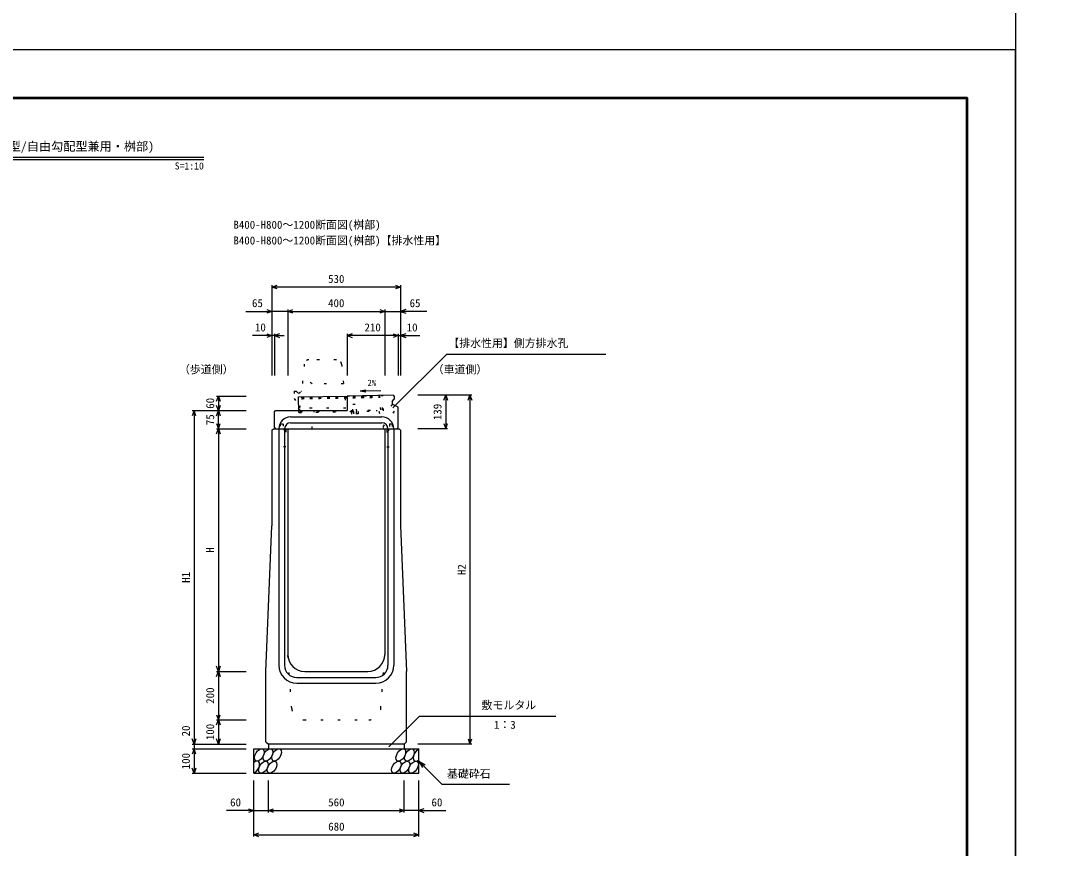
# Model space of a CAD drawing. Units: millimetres, scale not verified. Extents: x -12600 to 12600, y -5940 to 5940.
# Drawn here: x -8300 to -4000, y -3292 to 119 of the extents above; entities that cross this region are included whole.
import ezdxf
from ezdxf.enums import TextEntityAlignment as Align

# ---------------------------------------------------------------- set-up
doc = ezdxf.new("R2010")
doc.units = ezdxf.units.MM
doc.header["$LTSCALE"] = 40
doc.linetypes.add('DOTTED', pattern=[1.75, 0.25, -1.5])
for name, color, linetype, lineweight in [('0-0_DIM', 7, 'Continuous', 25), ('0-1_Defpoints', 5, 'Continuous', 25), ('0-2_HATCH', 6, 'DOTTED', 25), ('0-5_OUTLINE', 3, 'Continuous', 25), ('0-6_OUTLINE2', 4, 'DOTTED', 25), ('0-7_TXT', 7, 'Continuous', 25), ('0-8_WAKU', 3, 'Continuous', 25)]:
    doc.layers.add(name, color=color, linetype=linetype, lineweight=lineweight)
doc.styles.add('ＭＳ ゴシック', font='')
doc.styles.get('ＭＳ ゴシック').set_extended_font_data('MS Gothic')

msp = doc.modelspace()

# ---------------------------------------------------------------- linework, layer by layer
at = {"layer": '0-0_DIM'}
for p, q in [((-7265, -971.3), (-7265, -1342.94)), ((-6735, -978.8), (-7265, -978.8)), ((-6735, -971.3), (-6735, -1342.94)), ((-7200, -1071.3), (-7200, -1342.94)), ((-6800, -1071.3), (-6800, -1342.94)), ((-7373.38, -1078.8), (-7265, -1078.8)), ((-7200, -1078.8), (-7265, -1078.8)), ((-7200, -1078.8), (-6800, -1078.8)), ((-6800, -1078.8), (-6735, -1078.8)), ((-6626.62, -1078.8), (-6735, -1078.8)), ((-7265, -1178.8), (-7344.84, -1178.8)), ((-7255, -1178.8), (-7265, -1178.8)), ((-7255, -1171.3), (-7255, -1342.94)), ((-7255, -1178.8), (-7215.08, -1178.8)), ((-6955, -1171.3), (-6955, -1342.94)), ((-6745, -1178.8), (-6955, -1178.8)), ((-6745, -1171.3), (-6745, -1342.94)), ((-6745, -1178.8), (-6735, -1178.8)), ((-6735, -1178.8), (-6655.16, -1178.8)), ((-6766.54, -1477.09), (-6544.4, -1254.95)), ((-6544.4, -1254.95), (-5888.5, -1254.95)), ((-7493.5, -1427.94), (-7371, -1427.94)), ((-7486, -1427.94), (-7486, -1487.94)), ((-6441.5, -1423.94), (-6664, -1423.94)), ((-6549, -1423.94), (-6549, -1562.94)), ((-6449, -1423.94), (-6449, -2862.94)), ((-7593.5, -1487.94), (-7371, -1487.94)), ((-7586, -1487.94), (-7586, -2862.94)), ((-7486, -1562.94), (-7486, -1487.94)), ((-7493.5, -1562.94), (-7371, -1562.94)), ((-7486, -1562.94), (-7486, -2562.94)), ((-6541.5, -1562.94), (-6664, -1562.94)), ((-7493.5, -2562.94), (-7371, -2562.94)), ((-7486, -2562.94), (-7486, -2762.94)), ((-6782.89, -2873.75), (-6656.66, -2747.52)), ((-6656.66, -2747.52), (-6095.19, -2747.52)), ((-7493.5, -2762.94), (-7371, -2762.94)), ((-7486, -2762.94), (-7486, -2862.94)), ((-7593.5, -2862.94), (-7371, -2862.94)), ((-7586, -2862.94), (-7586, -2882.94)), ((-6441.5, -2862.94), (-6664, -2862.94)), ((-7593.5, -2882.94), (-7371, -2882.94)), ((-7586, -2882.94), (-7586, -2982.94)), ((-6660, -2932.94), (-6564.24, -3028.7)), ((-6660, -2932.94), (-6634.02, -2947.94)), ((-6660, -2932.94), (-6645, -2958.92)), ((-7593.5, -2982.94), (-7371, -2982.94)), ((-7340, -3244.31), (-7340, -3012.94)), ((-7280, -3144.31), (-7280, -3012.94)), ((-6720, -3144.31), (-6720, -3012.94)), ((-6660, -3244.31), (-6660, -3012.94)), ((-6564.24, -3028.7), (-6286.69, -3028.7)), ((-7340, -3136.81), (-7451.79, -3136.81)), ((-7340, -3136.81), (-7280, -3136.81)), ((-7280, -3136.81), (-6720, -3136.81)), ((-6660, -3136.81), (-6720, -3136.81)), ((-6660, -3136.81), (-6548.21, -3136.81)), ((-7340, -3236.81), (-6660, -3236.81))]:
    msp.add_line(p, q, dxfattribs=at)
for points in [[(-7243.86, -986.5), (-7265, -978.8), (-7243.86, -971.11)], [(-6756.14, -971.11), (-6735, -978.8), (-6756.14, -986.5)], [(-7286.14, -1071.11), (-7265, -1078.8), (-7286.14, -1086.5)], [(-7178.86, -1086.5), (-7200, -1078.8), (-7178.86, -1071.11)], [(-6821.14, -1071.11), (-6800, -1078.8), (-6821.14, -1086.5)], [(-6713.86, -1071.11), (-6735, -1078.8), (-6713.86, -1086.5)], [(-7286.14, -1171.11), (-7265, -1178.8), (-7286.14, -1186.5)], [(-7233.86, -1171.11), (-7255, -1178.8), (-7233.86, -1186.5)], [(-6933.86, -1171.11), (-6955, -1178.8), (-6933.86, -1186.5)], [(-6766.14, -1171.11), (-6745, -1178.8), (-6766.14, -1186.5)], [(-6713.86, -1171.11), (-6735, -1178.8), (-6713.86, -1186.5)], [(-7493.7, -1449.09), (-7486, -1427.94), (-7478.3, -1449.09)], [(-6556.7, -1445.09), (-6549, -1423.94), (-6541.3, -1445.09)], [(-6456.7, -1445.09), (-6449, -1423.94), (-6441.3, -1445.09)], [(-7578.3, -1509.09), (-7586, -1487.94), (-7593.7, -1509.09)], [(-7478.3, -1466.8), (-7486, -1487.94), (-7493.7, -1466.8)], [(-7493.7, -1509.09), (-7486, -1487.94), (-7478.3, -1509.09)], [(-7493.7, -1541.8), (-7486, -1562.94), (-7478.3, -1541.8)], [(-6556.7, -1541.8), (-6549, -1562.94), (-6541.3, -1541.8)], [(-7493.7, -1584.09), (-7486, -1562.94), (-7478.3, -1584.09)], [(-7478.3, -2541.8), (-7486, -2562.94), (-7493.7, -2541.8)], [(-7493.7, -2584.09), (-7486, -2562.94), (-7478.3, -2584.09)], [(-7493.7, -2741.8), (-7486, -2762.94), (-7478.3, -2741.8)], [(-7493.7, -2784.09), (-7486, -2762.94), (-7478.3, -2784.09)], [(-7578.3, -2841.8), (-7586, -2862.94), (-7593.7, -2841.8)], [(-7478.3, -2841.8), (-7486, -2862.94), (-7493.7, -2841.8)], [(-6456.7, -2841.8), (-6449, -2862.94), (-6441.3, -2841.8)], [(-7578.3, -2904.09), (-7586, -2882.94), (-7593.7, -2904.09)], [(-7578.3, -2961.8), (-7586, -2982.94), (-7593.7, -2961.8)], [(-7361.14, -3129.11), (-7340, -3136.81), (-7361.14, -3144.5)], [(-7258.86, -3144.5), (-7280, -3136.81), (-7258.86, -3129.11)], [(-6741.14, -3129.11), (-6720, -3136.81), (-6741.14, -3144.5)], [(-6638.86, -3129.11), (-6660, -3136.81), (-6638.86, -3144.5)], [(-7318.86, -3244.5), (-7340, -3236.81), (-7318.86, -3229.11)], [(-6681.14, -3229.11), (-6660, -3236.81), (-6681.14, -3244.5)]]:
    msp.add_lwpolyline(points, dxfattribs=at)
at = {"layer": '0-1_Defpoints'}
for points in [[(-4200, -5940), (12600, -5940), (12600, 5940), (-4200, 5940)], [(-12600, -5940), (-4200, -5940), (-4200, 0), (-12600, 0)]]:
    msp.add_lwpolyline(points, close=True, dxfattribs=at)
at = {"layer": '0-2_HATCH', "linetype": 'Continuous'}
for p, q in [((-7155, -1431.75), (-6955, -1427.94)), ((-7153.77, -1496.24), (-7155, -1431.75))]:
    msp.add_line(p, q, dxfattribs=at)
at = {"layer": '0-2_HATCH'}
for p, q in [((-7149.36, -1491.66), (-7150.5, -1431.67)), ((-7142.7, -1431.52), (-7141.56, -1491.51)), ((-7139.2, -1431.45), (-7138.06, -1491.44)), ((-7135.7, -1431.38), (-7134.56, -1491.37)), ((-7107.41, -1430.84), (-7106.26, -1490.83)), ((-7103.91, -1430.78), (-7102.76, -1490.77)), ((-7100.41, -1430.71), (-7099.26, -1490.7)), ((-7072.11, -1430.17), (-7070.97, -1490.16)), ((-7068.61, -1430.11), (-7067.47, -1490.09)), ((-7065.11, -1430.04), (-7063.97, -1490.03)), ((-7036.82, -1429.5), (-7035.68, -1489.49)), ((-7033.32, -1429.43), (-7032.18, -1489.42)), ((-7029.82, -1429.37), (-7028.68, -1489.36)), ((-7001.53, -1428.83), (-7000.38, -1488.82)), ((-6998.03, -1428.76), (-6996.88, -1488.75)), ((-6994.53, -1428.7), (-6993.38, -1488.68)), ((-6965.83, -1428.15), (-6964.69, -1488.14)), ((-6962.73, -1428.09), (-6961.59, -1488.08)), ((-6958.83, -1428.02), (-6957.69, -1488)), ((-6955, -1427.94), (-6806.06, -1425.11)), ((-6932.38, -1462.02), (-6916.39, -1461.71)), ((-6930.94, -1427.48), (-6929.8, -1487.47)), ((-6927.44, -1427.42), (-6926.21, -1491.91)), ((-6923.94, -1427.35), (-6922.8, -1487.34)), ((-6915.82, -1491.71), (-6916.39, -1461.71)), ((-6895.64, -1426.81), (-6894.5, -1486.8)), ((-6892.15, -1426.75), (-6891, -1486.73)), ((-6888.65, -1426.68), (-6887.5, -1486.67)), ((-6859.95, -1426.13), (-6858.81, -1486.12)), ((-6856.85, -1426.07), (-6855.62, -1490.56)), ((-6852.95, -1426), (-6851.81, -1485.99)), ((-6825.06, -1425.47), (-6823.91, -1485.46)), ((-6821.56, -1425.4), (-6820.42, -1485.39)), ((-6816.92, -1485.32), (-6818.06, -1425.33)), ((-6809.42, -1485.18), (-6810.56, -1425.19)), ((-6804.83, -1489.59), (-6806.06, -1425.11)), ((-7153.77, -1496.24), (-6804.83, -1489.59)), ((-7149.36, -1491.66), (-6809.42, -1485.18)), ((-7093.04, -1490.58), (-7092.95, -1495.08)), ((-6937.68, -1492.12), (-6909.99, -1491.6)), ((-6937.68, -1492.12), (-6937.49, -1502.12)), ((-6909.8, -1501.6), (-6937.49, -1502.12)), ((-6931.81, -1492.01), (-6932.38, -1462.02)), ((-6929.3, -1491.97), (-6929.11, -1501.96)), ((-6918.33, -1491.76), (-6918.14, -1501.75)), ((-6909.99, -1491.6), (-6909.8, -1501.6)), ((-6834.41, -1485.66), (-6834.33, -1490.16))]:
    msp.add_line(p, q, dxfattribs=at)
at = {"layer": '0-2_HATCH', "linetype": 'Continuous'}
for centre in [(-7317.11, -2907.94), (-7281.63, -2907.94), (-7246.16, -2907.94), (-6733.95, -2907.94), (-6698.48, -2907.94), (-7300.23, -2957.94), (-7264.75, -2957.94), (-6752.55, -2957.94), (-6717.07, -2957.94), (-6681.59, -2957.94)]:
    msp.add_ellipse(centre, major_axis=(14.54, 23.54), ratio=0.5792, dxfattribs=at)
for centre, start_param, end_param in [((-6663, -2907.94), 0.6666252, 4.1103269), ((-7335.7, -2957.94), 3.7419964, 7.318141)]:
    msp.add_ellipse(centre, major_axis=(14.54, 23.54), ratio=0.5792, start_param=start_param, end_param=end_param, dxfattribs=at)
at = {"layer": '0-5_OUTLINE', "linetype": 'DOTTED'}
for p, q in [((-6999.54, -1277.99), (-7113.34, -1277.99)), ((-7131.81, -1295.99), (-7143, -1407.94)), ((-6978.2, -1295.95), (-6960, -1477.94)), ((-7173, -1407.94), (-7173, -1437.94)), ((-7173, -1407.94), (-7165, -1407.94)), ((-7165, -1407.94), (-7155, -1417.94)), ((-7173, -1437.94), (-7150, -1477.94)), ((-6960, -1477.94), (-7150, -1477.94))]:
    msp.add_line(p, q, dxfattribs=at)
at = {"layer": '0-5_OUTLINE'}
for p, q in [((-6766, -1424.34), (-6955, -1427.94)), ((-6955, -1427.94), (-6955, -1487.94)), ((-6770, -1450.94), (-6761, -1440.94)), ((-6770, -1450.94), (-6770, -1460.94)), ((-6745, -1473.94), (-6770, -1460.94)), ((-7250, -1487.94), (-6955, -1487.94)), ((-7265, -1568.94), (-7259, -1562.94)), ((-7265, -1568.94), (-7265, -1962.94)), ((-7259, -1562.94), (-6741, -1562.94)), ((-7255, -1557.94), (-7250, -1562.94)), ((-7200, -1562.94), (-7200, -2492.94)), ((-6800, -1562.94), (-6800, -2492.94)), ((-6741, -1562.94), (-6735, -1568.94)), ((-6735, -1568.94), (-6735, -1962.94)), ((-7290, -2562.94), (-7265, -1962.94)), ((-6735, -1962.94), (-6710, -2562.94)), ((-7290, -2852.94), (-7290, -2562.94)), ((-7130, -2562.94), (-6870, -2562.94)), ((-6710, -2852.94), (-6710, -2562.94)), ((-7290, -2852.94), (-7280, -2862.94)), ((-6720, -2862.94), (-7280, -2862.94)), ((-7280, -2862.94), (-7280, -2882.94)), ((-6720, -2862.94), (-6710, -2852.94)), ((-6720, -2862.94), (-6720, -2882.94)), ((-7340, -2882.94), (-6660, -2882.94)), ((-7340, -2982.94), (-7340, -2882.94)), ((-6660, -2982.94), (-6660, -2882.94)), ((-7340, -2982.94), (-6660, -2982.94))]:
    msp.add_line(p, q, dxfattribs=at)
at = {"layer": '0-5_OUTLINE', "linetype": 'DOTTED'}
msp.add_lwpolyline([(-7155, -1417.94), (-7145, -1407.94), (-7143, -1407.94)], dxfattribs=at)
at = {"layer": '0-5_OUTLINE'}
for points in [[(-6766, -1424.34), (-6761, -1429.25), (-6761, -1440.94)], [(-7255, -1557.94), (-7255, -1492.94), (-7250, -1487.94)], [(-6750, -1562.94), (-6745, -1557.94), (-6745, -1473.94)]]:
    msp.add_lwpolyline(points, dxfattribs=at)
at = {"layer": '0-5_OUTLINE', "linetype": 'DOTTED'}
for centre, start, end in [((-7111.9, -1297.94), 94.13229, 174.40835), ((-6998.1, -1297.94), 4.08463, 93.6009)]:
    msp.add_arc(centre, 20, start, end, dxfattribs=at)
at = {"layer": '0-5_OUTLINE'}
for centre, start, end in [((-7130, -2492.94), 180, 270), ((-6870, -2492.94), 270, 0)]:
    msp.add_arc(centre, 70, start, end, dxfattribs=at)
at = {"layer": '0-6_OUTLINE2'}
for p, q in [((-7150, -1477.94), (-7143, -1407.94)), ((-6768.37, -1461.79), (-6817.41, -1516.1)), ((-7100, -1562.94), (-7093.28, -1495.09)), ((-6824.33, -1489.97), (-6805, -1562.94)), ((-6807.03, -1555.27), (-6746.63, -1473.09)), ((-7231, -1542.44), (-7219, -1542.44)), ((-7231, -1542.44), (-7231, -1567.44)), ((-7219, -1542.44), (-7219, -1567.44)), ((-6781, -1542.94), (-6769, -1542.94)), ((-6781, -1542.94), (-6781, -1567.94)), ((-6769, -1542.94), (-6769, -1567.94)), ((-7208, -1567.44), (-7263.5, -1567.44)), ((-7208, -1567.44), (-7208, -1637.44)), ((-6792, -1567.94), (-6736, -1567.94)), ((-6792, -1567.94), (-6792, -1637.94)), ((-7208, -1637.44), (-7265, -1637.44)), ((-6792, -1637.94), (-6735, -1637.94)), ((-7183.43, -2716.64), (-7200, -2492.94)), ((-6816.57, -2716.64), (-6800, -2492.94)), ((-7133.57, -2762.94), (-6866.43, -2762.94))]:
    msp.add_line(p, q, dxfattribs=at)
at = {"layer": '0-6_OUTLINE2', "linetype": 'Continuous'}
for p, q in [((-7188, -1513.94), (-6812, -1513.94)), ((-7188, -1537.94), (-6812, -1537.94)), ((-7237, -1562.94), (-7237, -2537.94)), ((-7213, -1562.94), (-7213, -2537.94)), ((-6787, -1562.94), (-6787, -2537.94)), ((-6763, -1562.94), (-6763, -2537.94)), ((-7163, -2587.94), (-6837, -2587.94)), ((-7163, -2611.94), (-6837, -2611.94))]:
    msp.add_line(p, q, dxfattribs=at)
at = {"layer": '0-6_OUTLINE2'}
msp.add_lwpolyline([(-6970, -1377.94), (-7100, -1377.94), (-7137, -1347.94)], dxfattribs=at)
at = {"layer": '0-6_OUTLINE2', "linetype": 'Continuous'}
for centre, radius, start, end in [((-7188, -1562.94), 49, 90, 180), ((-7188, -1562.94), 25, 90, 180), ((-6812, -1562.94), 49, 0, 90), ((-6812, -1562.94), 25, 0, 90), ((-7163, -2537.94), 74, 180, 270), ((-7163, -2537.94), 50, 180, 270), ((-6837, -2537.94), 50, 270, 0), ((-6837, -2537.94), 74, 270, 0)]:
    msp.add_arc(centre, radius, start, end, dxfattribs=at)
at = {"layer": '0-6_OUTLINE2'}
for centre, start, end in [((-7133.57, -2712.94), 184.23639, 270), ((-6866.43, -2712.94), 270, 355.76361)]:
    msp.add_arc(centre, 50, start, end, dxfattribs=at)
at = {"layer": '0-7_TXT'}
for p, q in [((-9254.18, -442.8), (-7545.82, -442.8)), ((-9254.18, -452.4), (-7545.82, -452.4)), ((-6901.62, -1407), (-6878.07, -1402.38)), ((-6901.62, -1407), (-6815.79, -1405.36)), ((-6901.62, -1407), (-6877.91, -1410.72))]:
    msp.add_line(p, q, dxfattribs=at)
at = {"layer": '0-8_WAKU', "lineweight": 50}
msp.add_lwpolyline([(-12400, -5740), (-4400, -5740), (-4400, -200), (-12400, -200)], close=True, dxfattribs=at)

# ---------------------------------------------------------------- texts
at = {"layer": '0-0_DIM', "style": 'ＭＳ ゴシック'}
for s, p in [('530', (-7033.75, -971.3)), ('65', (-7347.34, -1071.3)), ('400', (-7033.75, -1071.3)), ('65', (-6697.66, -1071.3)), ('10', (-7335.21, -1171.3)), ('210', (-6883.75, -1171.3)), ('10', (-6709.79, -1171.3)), ('【排水性用】側方排水孔', (-6538.21, -1236.21)), ('（歩道側）', (-7648.39, -1344.65)), ('（車道側）', (-6602.57, -1344.65)), ('敷モルタル', (-6401.06, -2728.78)), ('1：3', (-6350.06, -2809.47)), ('基礎砕石', (-6543.68, -3011.53)), ('60', (-7437.5, -3129.31)), ('560', (-7033.22, -3129.31)), ('60', (-6607.5, -3129.31)), ('680', (-7033.22, -3229.31))]:
    msp.add_text(s, height=32.99, dxfattribs=at).set_placement(p, align=Align.BOTTOM_LEFT)
for s, p in [('60', (-7493.5, -1480.44)), ('139', (-6556.5, -1527.19)), ('75', (-7493.5, -1547.94)), ('H', (-7493.5, -2074.19)), ('H2', (-6456.5, -2165.94)), ('H1', (-7593.5, -2197.94)), ('200', (-7493.5, -2696.69)), ('20', (-7593.5, -2831.13)), ('100', (-7493.5, -2846.69)), ('100', (-7593.5, -2966.69))]:
    msp.add_text(s, height=32.99, rotation=90, dxfattribs=at).set_placement(p, align=Align.BOTTOM_LEFT)
at = {"layer": '0-7_TXT', "style": 'ＭＳ ゴシック'}
for s, height, p in [('群馬県型管渠型側溝(B400 基本型/自由勾配型兼用・桝部)', 36.66, (-9050, -427.8)), ('S', 29.33, (-7665.82, -502.8)), ('1', 29.33, (-7625.82, -502.8)), (':', 29.33, (-7605.82, -502.8)), ('1', 29.33, (-7585.82, -502.8)), ('0', 29.33, (-7565.82, -502.8)), ('=', 29.33, (-7645.82, -502.8)), ('B400-H800～1200断面図(桝部)', 32.99, (-7423.96, -748.2)), ('B400-H800～1200断面図(桝部)【排水性用】', 32.99, (-7423.96, -813.07)), ('2%', 26.39, (-6871.4, -1394.75))]:
    msp.add_text(s, height=height, dxfattribs=at).set_placement(p, align=Align.BOTTOM_LEFT)

doc.saveas('drawing.dxf')
